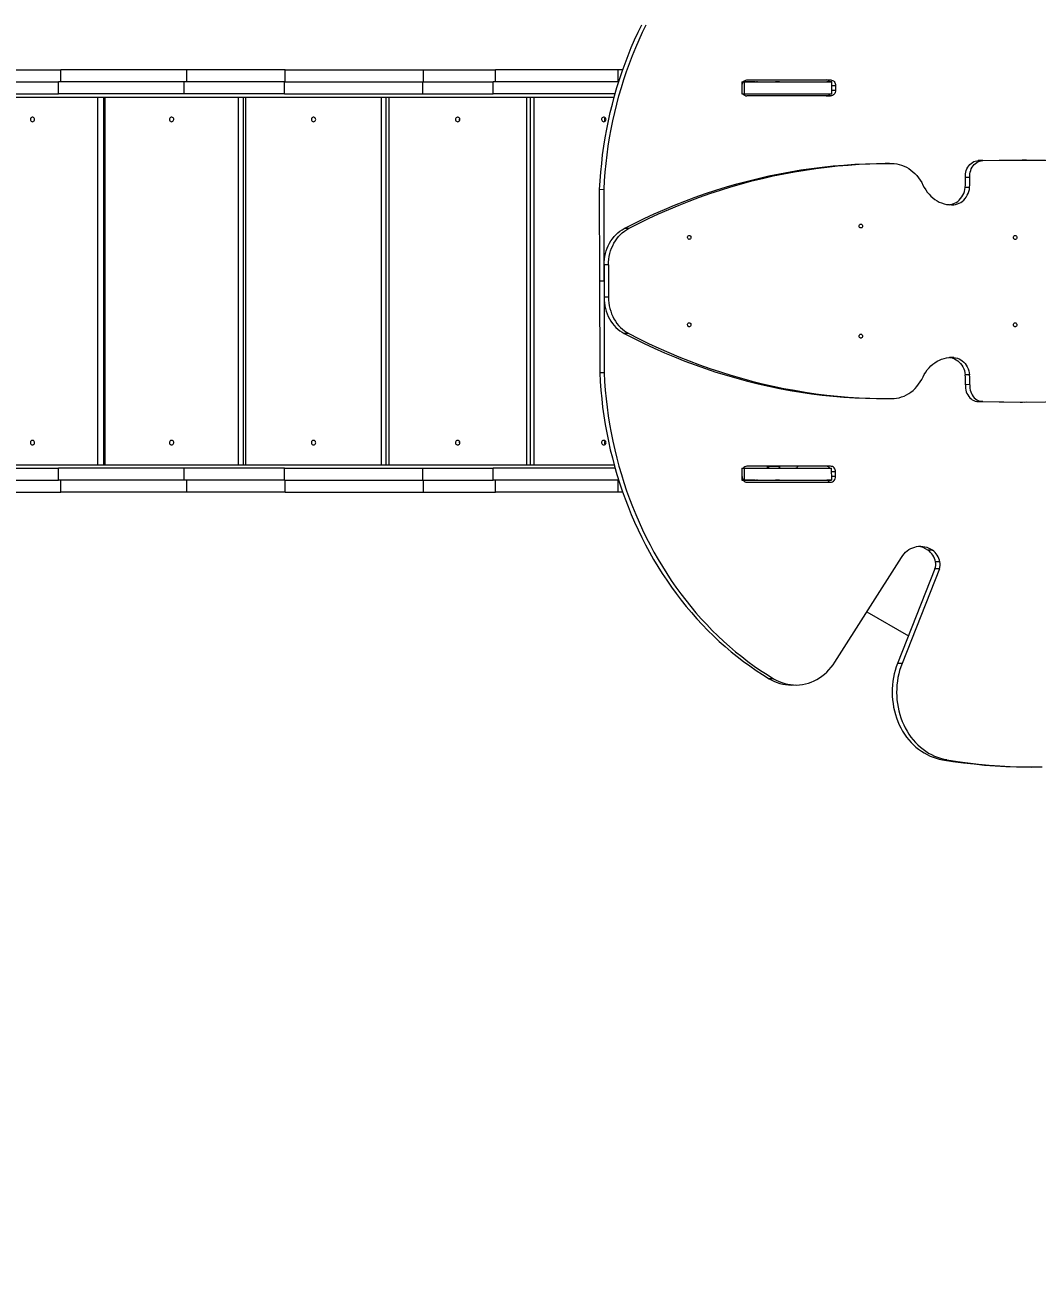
# Model space of a CAD drawing. Header units: millimetres. Extents: x -6879 to 7341, y -8047 to 7187.
# Drawn here: x 663 to 2442, y -2831 to -636 of the extents above; entities that cross this region are included whole.
import ezdxf

# ---------------------------------------------------------------- set-up
doc = ezdxf.new("R2010")
doc.units = ezdxf.units.MM
for name, color, linetype in [('DIKOM_ОБЪЕКТ', 7, 'Continuous'), ('DIKOM_РАЗМЕР_ЗОНА', 7, 'Continuous'), ('DIKOM_РАЗМЕР_ОБЪЕКТА', 7, 'Continuous')]:
    doc.layers.add(name, color=color, linetype=linetype)
doc.styles.add('style1', font='arial.ttf', dxfattribs={"width": 0.8})
doc.dimstyles.new('1-50', dxfattribs={"dimtxt": 300, "dimasz": 200, "dimexe": 100, "dimexo": 0, "dimgap": 100, "dimtad": 0, "dimdec": 0, "dimtxsty": 'style1', "dimcen": 0, "dimclrd": 7, "dimclre": 7, "dimadec": 1, "dimazin": 2, "dimtfac": 1, "dimtdec": 0, "dimtmove": 1, "dimatfit": 3, "dimfxl": 0, "dimlwd": 25, "dimlwe": 18, "dimarcsym": 0})

# ---------------------------------------------------------------- blocks, each defined once
blk = doc.blocks.new('A$C027840CE')
at = {"color": 7, "linetype": 'Continuous', "lineweight": 15}
for p, q in [((-748.4, 907.3), (-755.1, 903.4)), ((-715.7, 913.4), (-709, 917.3)), ((-1050.5, 884.4), (-1043.8, 888.3)), ((-1185.2, 821.5), (-1191.9, 817.6)), ((-794.4, 834.1), (-803.6, 616.5)), ((-897.7, 777.3), (-890.9, 781.2)), ((-871.6, 600.7), (-897.7, 777.3)), ((-864.8, 604.6), (-890.9, 781.2)), ((-798.8, 729.5), (-883.3, 729.5)), ((-502.4, 637.7), (-629.8, 564.2)), ((-513.2, 627.5), (-497.3, 636.6)), ((-485.7, 619), (-496.2, 637.2)), ((-482.5, 620.9), (-493, 639.1)), ((-508.3, 630.3), (-508.3, 630.3)), ((-508.3, 630.3), (-508.3, 630.3)), ((-871.6, 600.7), (-864.8, 604.6)), ((-866, 589.4), (-859.3, 593.2)), ((-615.8, 539.9), (-488.4, 613.5)), ((-609.1, 543.8), (-488.3, 613.5)), ((-536.6, 586.2), (-521.4, 595)), ((-519.2, 596.3), (-520.7, 598.9)), ((-188.8, 596.8), (-182.1, 600.7)), ((-108.3, 457.4), (-188.8, 596.8)), ((-101.6, 461.3), (-182.1, 600.7)), ((-844.3, 578.1), (-837.5, 581.9)), ((-632.2, 551.2), (-628.2, 544.3)), ((-629.6, 560.2), (-619.1, 542.1)), ((-627, 561.8), (-626.6, 562)), ((-626, 562.3), (-623.4, 563.8)), ((-615.8, 539.9), (-609.1, 543.8)), ((-191.8, 515.5), (-185.1, 519.4)), ((-129.1, 477.9), (-122.4, 481.8)), ((-100.7, 428.7), (-129.1, 477.9)), ((-94, 432.6), (-122.4, 481.8)), ((-108.3, 457.4), (-101.6, 461.3)), ((-101.4, 460.9), (-108.1, 457)), ((-108.1, 457), (-27.6, 317.6)), ((-101.4, 460.9), (-20.9, 321.5)), ((-100.7, 428.7), (-94, 432.6)), ((-639.5, 389.1), (-646.2, 385.2)), ((-99.5, 355.7), (-92.8, 359.5)), ((-790.4, 307.8), (-783.7, 311.7)), ((-20.9, 321.5), (-27.6, 317.6)), ((-756, 293.5), (-749.2, 297.3)), ((-851.3, 273.6), (-858, 269.7)), ((-747, 278.5), (-740.3, 282.4)), ((-707.6, 266.1), (-700.9, 269.9)), ((-290.4, -23.7), (-162.9, 49.8)), ((-283.7, -19.9), (-162.9, 49.9)), ((-146.3, 31.1), (-156.8, 49.3)), ((-143, 33), (-153.5, 51.2)), ((-573.5, 33.7), (-566.8, 37.6)), ((-439.4, 27.3), (-432.7, 31.2)), ((-148.9, 25.6), (-276.4, -48)), ((-163.2, 21.4), (-147.4, 30.5)), ((-158.4, 24.2), (-158.4, 24.2)), ((-158.4, 24.2), (-158.4, 24.2)), ((-582.3, -6.7), (-575.6, -2.8)), ((-573.9, -21.9), (-567.2, -18)), ((-283.7, -19.9), (-290.4, -23.7)), ((-288.8, -43.6), (-292.8, -36.7)), ((-290.2, -27.7), (-279.7, -45.8)), ((-276.1, -43.8), (-273.5, -42.3)), ((-578.7, -58.9), (-572, -55)), ((-277, -44.3), (-276.7, -44.1)), ((-645, -98.1), (-638.2, -94.2))]:
    blk.add_line(p, q, dxfattribs=at)
at = {"color": 8, "linetype": 'Continuous', "lineweight": 15}
for p, q in [((-515.4, 626.2), (-515.4, 626.2)), ((-521.4, 595), (-522.9, 597.6)), ((-632.2, 551.2), (-626.3, 554.6)), ((-626.6, 562), (-626.6, 562)), ((-628.2, 544.3), (-622.3, 547.7)), ((-165.5, 20.1), (-165.5, 20.1)), ((-286.9, -33.3), (-292.8, -36.7)), ((-282.9, -40.2), (-288.8, -43.6)), ((-276.7, -44.1), (-276.7, -44.1))]:
    blk.add_line(p, q, dxfattribs=at)
at = {"color": 7, "linetype": 'Continuous', "lineweight": 15, "flags": 128}
for points in [[(-715.7, 913.4), (-721.1, 913.3), (-726.4, 912.8), (-731.7, 912), (-736.9, 910.9), (-741.9, 909.3), (-746.8, 907.5), (-751.6, 905.3), (-756.2, 902.8), (-760.6, 899.9), (-764.7, 896.7), (-768.7, 893.3), (-772.4, 889.5), (-775.9, 885.5), (-779.1, 881.2), (-782, 876.7), (-784.7, 872), (-787, 867), (-789, 861.9), (-790.7, 856.6), (-792.1, 851.1), (-793.2, 845.5), (-794, 839.8), (-794.4, 834.1)], [(-188.8, 596.8), (-197.1, 609.5), (-205.7, 622.1), (-214.6, 634.5), (-223.7, 646.7), (-233, 658.6), (-242.5, 670.4), (-252.3, 682), (-262.3, 693.3), (-272.6, 704.5), (-283, 715.4), (-293.6, 726), (-304.5, 736.4), (-315.5, 746.6), (-326.7, 756.5), (-338.1, 766.2), (-349.7, 775.5), (-361.4, 784.7), (-373.3, 793.5), (-385.3, 802), (-397.5, 810.3), (-409.9, 818.3), (-422.3, 826), (-434.9, 833.3), (-447.7, 840.4), (-460.5, 847.2), (-473.4, 853.7), (-486.5, 859.8), (-499.6, 865.6), (-512.8, 871.1), (-526.1, 876.3), (-539.4, 881.2), (-552.8, 885.7), (-566.3, 889.9), (-579.8, 893.7), (-593.3, 897.2), (-606.9, 900.4), (-620.5, 903.2), (-634.1, 905.7), (-647.7, 907.9), (-661.4, 909.7), (-675, 911.1), (-688.6, 912.2), (-702.1, 913), (-715.7, 913.4)], [(-182.1, 600.7), (-190.4, 613.4), (-199, 626), (-207.9, 638.3), (-216.9, 650.5), (-226.3, 662.5), (-235.8, 674.3), (-245.6, 685.9), (-255.6, 697.2), (-265.8, 708.4), (-276.3, 719.2), (-286.9, 729.9), (-297.7, 740.3), (-308.8, 750.5), (-320, 760.4), (-331.4, 770), (-342.9, 779.4), (-354.7, 788.5), (-366.6, 797.4), (-378.6, 805.9), (-390.8, 814.2), (-403.2, 822.2), (-415.6, 829.9), (-428.2, 837.2), (-440.9, 844.3), (-453.8, 851.1), (-466.7, 857.5), (-479.7, 863.7), (-492.8, 869.5), (-506.1, 875), (-519.3, 880.2), (-532.7, 885), (-546.1, 889.6), (-559.6, 893.7), (-573.1, 897.6), (-586.6, 901.1), (-600.2, 904.3), (-613.8, 907.1), (-627.4, 909.6), (-641, 911.7), (-654.6, 913.5), (-668.2, 915), (-681.8, 916.1), (-695.4, 916.8), (-709, 917.3)], [(-1050.5, 884.4), (-1068, 877.7), (-1085.3, 870.6), (-1102.5, 863.2), (-1119.5, 855.4), (-1136.3, 847.3), (-1153, 838.9), (-1169.5, 830.2), (-1185.8, 821.1), (-1202, 811.7)], [(-1043.8, 888.3), (-1061.3, 881.6), (-1078.6, 874.5), (-1095.7, 867), (-1112.7, 859.3), (-1129.6, 851.2), (-1146.3, 842.8), (-1162.8, 834), (-1179.1, 825), (-1185.2, 821.5)], [(-897.7, 777.3), (-898.8, 783.7), (-900.2, 790), (-901.9, 796.3), (-903.9, 802.5), (-906.3, 808.6), (-908.9, 814.6), (-911.8, 820.5), (-915, 826.2), (-918.4, 831.8), (-922.1, 837.3), (-926.1, 842.5), (-930.2, 847.5), (-934.6, 852.4), (-939.2, 856.9), (-944, 861.3), (-949, 865.3), (-954.2, 869.1), (-959.4, 872.6), (-964.9, 875.9), (-970.4, 878.8), (-976, 881.4), (-981.8, 883.7), (-987.5, 885.6), (-993.4, 887.2), (-999.2, 888.5), (-1005.1, 889.4), (-1011, 890), (-1016.9, 890.3), (-1022.7, 890.2), (-1028.4, 889.7), (-1034.1, 888.9), (-1039.7, 887.7), (-1045.2, 886.3), (-1050.5, 884.4)], [(-890.9, 781.2), (-892, 787.5), (-893.5, 793.9), (-895.2, 800.1), (-897.2, 806.3), (-899.5, 812.5), (-902.2, 818.5), (-905.1, 824.4), (-908.2, 830.1), (-911.7, 835.7), (-915.4, 841.1), (-919.3, 846.4), (-923.5, 851.4), (-927.9, 856.2), (-932.5, 860.8), (-937.3, 865.1), (-942.3, 869.2), (-947.4, 873), (-952.7, 876.5), (-958.1, 879.7), (-963.7, 882.7), (-969.3, 885.3), (-975, 887.5), (-980.8, 889.5), (-986.7, 891.1), (-992.5, 892.4), (-998.4, 893.3), (-1004.3, 893.9), (-1010.1, 894.1), (-1015.9, 894), (-1021.7, 893.6), (-1027.4, 892.8), (-1033, 891.6), (-1038.4, 890.1), (-1043.8, 888.3)], [(-496.2, 637.2), (-500.3, 634.9), (-504.6, 632.4), (-509, 629.8), (-513.6, 627.2), (-518.3, 624.5), (-523.1, 621.7), (-528, 618.9), (-533, 616), (-538, 613.1), (-543.1, 610.2), (-548.2, 607.2), (-553.3, 604.3), (-558.3, 601.4), (-563.4, 598.5), (-568.3, 595.6), (-573.2, 592.8), (-578, 590), (-582.6, 587.4), (-587.2, 584.7), (-591.5, 582.2), (-595.7, 579.8), (-599.8, 577.5), (-603.6, 575.3), (-607.2, 573.2), (-610.5, 571.2), (-613.7, 569.4), (-616.6, 567.8), (-619.2, 566.3), (-621.5, 564.9), (-623.6, 563.7), (-625.3, 562.7), (-626.8, 561.9), (-628, 561.2), (-628.8, 560.7), (-629.4, 560.4), (-629.6, 560.3), (-629.5, 560.3), (-629.1, 560.5), (-628.4, 560.9), (-627.4, 561.5), (-626, 562.3)], [(-495, 638), (-496.1, 637.3), (-505.6, 631.8), (-515.4, 626.2)], [(-508.3, 630.3), (-508.2, 630.4), (-507.7, 630.6), (-507, 631.1), (-505.9, 631.7), (-504.6, 632.5), (-502.9, 633.4), (-501, 634.5), (-498.7, 635.8), (-496.2, 637.3), (-495, 638)], [(-490, 633.4), (-491.1, 635), (-492.4, 636.3), (-494, 637.4), (-495.7, 638.2), (-497.4, 638.7), (-499.1, 638.7), (-500.8, 638.4), (-502.4, 637.7)], [(-497.3, 636.6), (-495.9, 637.4), (-495, 638)], [(-493, 639.1), (-493, 639.1), (-493.4, 638.9), (-494.1, 638.5), (-495, 637.9), (-496.2, 637.2)], [(-803.6, 616.5), (-803.9, 612.5), (-804.5, 608.7), (-805.5, 604.9), (-806.8, 601.4), (-808.3, 598), (-810.2, 594.8), (-812.3, 591.8), (-814.7, 589), (-817.3, 586.6), (-820.2, 584.4), (-823.2, 582.5), (-826.4, 580.9), (-829.8, 579.7), (-833.3, 578.7), (-836.9, 578.2), (-840.6, 577.9), (-844.3, 578.1)], [(-508.3, 630.3), (-506.8, 631.1), (-505.7, 631.8), (-504.8, 632.3), (-504.3, 632.6), (-504, 632.8), (-504.1, 632.7), (-504.5, 632.5), (-505.2, 632.1), (-506.2, 631.5), (-507.5, 630.8), (-509.1, 629.8), (-511, 628.7), (-513.2, 627.5), (-515.7, 626), (-518.6, 624.4), (-521.7, 622.6), (-525.1, 620.6), (-528.9, 618.4), (-532.9, 616.1), (-537.2, 613.6), (-541.8, 610.9), (-546.8, 608.1), (-552, 605.1), (-557.5, 601.9), (-563.3, 598.6), (-569.3, 595), (-575.7, 591.4), (-582.3, 587.5), (-589.2, 583.6), (-596.4, 579.4), (-603.9, 575.1), (-611.6, 570.6), (-619.6, 566), (-627, 561.8)], [(-485.7, 619), (-489.8, 616.7), (-494.1, 614.2), (-498.5, 611.7), (-503.1, 609), (-507.8, 606.3), (-512.6, 603.5), (-517.5, 600.7), (-522.5, 597.8), (-527.5, 594.9), (-532.6, 592), (-537.7, 589), (-542.8, 586.1), (-547.8, 583.2), (-552.9, 580.3), (-557.8, 577.4), (-562.7, 574.6), (-567.5, 571.9), (-572.1, 569.2), (-576.7, 566.6), (-581, 564), (-585.2, 561.6), (-589.3, 559.3), (-593.1, 557.1), (-596.7, 555), (-600, 553), (-603.2, 551.2), (-606.1, 549.6), (-608.7, 548.1), (-611, 546.7), (-613.1, 545.5), (-614.8, 544.5), (-616.3, 543.7), (-617.5, 543), (-618.3, 542.5), (-618.9, 542.2), (-619.1, 542.1), (-619.1, 542.1)], [(-513.2, 627.5), (-514.3, 626.8), (-515.3, 626.2), (-516, 625.8), (-516.5, 625.6), (-516.6, 625.5), (-516.5, 625.5), (-516.1, 625.8), (-515.4, 626.2)], [(-482.5, 620.9), (-482.5, 620.9), (-482.9, 620.7), (-483.6, 620.3), (-484.5, 619.7), (-485.7, 619)], [(-544.2, 609.6), (-544.3, 609.5), (-544.8, 609.2), (-545.5, 608.8), (-546.4, 608.2), (-547.4, 607.7), (-548.4, 607.1), (-549.2, 606.6), (-549.9, 606.3), (-550.2, 606.1), (-550.2, 606.1), (-549.9, 606.3), (-549.2, 606.6), (-548.4, 607.1), (-547.4, 607.7), (-546.4, 608.2), (-545.5, 608.8), (-544.8, 609.2), (-544.3, 609.5), (-544.2, 609.6)], [(-521.4, 595), (-520.4, 595.6), (-519.7, 596), (-519.3, 596.2), (-519.2, 596.3)], [(-565.5, 568.9), (-565.7, 569.8), (-565.8, 570.8), (-565.8, 571.7), (-565.6, 572.4), (-565.3, 573), (-564.8, 573.4)], [(-538.1, 588.8), (-538.6, 588.4), (-538.9, 587.8), (-539.1, 587.1), (-539.2, 586.2), (-539.1, 585.2), (-538.8, 584.3)], [(-629.8, 564.2), (-631.2, 563.2), (-632.3, 561.9), (-633.1, 560.3), (-633.6, 558.6), (-633.7, 556.8), (-633.6, 554.9), (-633.1, 553), (-632.2, 551.2)], [(-626.6, 562), (-625.2, 562.8), (-624.1, 563.4), (-623.2, 564), (-622.6, 564.3), (-622.3, 564.5), (-622.3, 564.4), (-622.7, 564.2), (-623.4, 563.8)], [(-628.2, 544.3), (-627.1, 542.7), (-625.7, 541.3), (-624.2, 540.2), (-622.5, 539.4), (-620.8, 539), (-619, 538.9), (-617.4, 539.2), (-615.8, 539.9)], [(-191.8, 515.5), (-211.4, 514.5), (-230.9, 513.2), (-250.3, 511.4), (-269.6, 509.3), (-288.9, 506.9), (-308.1, 504), (-327.2, 500.9), (-346.2, 497.3), (-365.1, 493.4), (-383.9, 489.2), (-402.6, 484.6), (-421.1, 479.6), (-439.5, 474.3), (-457.8, 468.6), (-476, 462.6), (-494, 456.2), (-511.9, 449.5), (-529.7, 442.4), (-547.2, 435), (-564.7, 427.3), (-581.9, 419.2), (-599, 410.8), (-615.9, 402), (-632.6, 392.9), (-649.2, 383.5)], [(-185.1, 519.4), (-204.6, 518.4), (-224.1, 517), (-243.6, 515.3), (-262.9, 513.2), (-282.2, 510.7), (-301.4, 507.9), (-320.5, 504.7), (-339.5, 501.2), (-358.4, 497.3), (-377.2, 493.1), (-395.8, 488.4), (-414.4, 483.5), (-432.8, 478.2), (-451.1, 472.5), (-469.3, 466.5), (-487.3, 460.1), (-505.2, 453.4), (-522.9, 446.3), (-540.5, 438.9), (-557.9, 431.2), (-575.2, 423.1), (-592.3, 414.7), (-609.2, 405.9), (-625.9, 396.8), (-639.5, 389.1)], [(-129.1, 477.9), (-131.8, 482.2), (-134.7, 486.3), (-137.8, 490.2), (-141.2, 493.9), (-144.8, 497.3), (-148.5, 500.5), (-152.5, 503.4), (-156.5, 506.1), (-160.7, 508.4), (-165, 510.4), (-169.4, 512.1), (-173.9, 513.5), (-178.4, 514.5), (-182.8, 515.2), (-187.3, 515.5), (-191.8, 515.5)], [(-122.4, 481.8), (-125.1, 486.1), (-128, 490.2), (-131.1, 494.1), (-134.5, 497.8), (-138, 501.2), (-141.8, 504.4), (-145.7, 507.3), (-149.8, 510), (-154, 512.3), (-158.3, 514.3), (-162.7, 516), (-167.1, 517.4), (-171.6, 518.4), (-176.1, 519.1), (-180.6, 519.4), (-185.1, 519.4)], [(-274.5, 445.8), (-275.4, 445.5), (-276.4, 445.5), (-277.5, 445.9), (-278.3, 446.6), (-279, 447.6), (-279.3, 448.7), (-279.3, 449.8), (-279, 450.8), (-278.4, 451.6), (-277.5, 452.1), (-276.5, 452.2), (-275.5, 452), (-274.6, 451.4), (-273.8, 450.6), (-273.3, 449.5), (-273.1, 448.4), (-273.3, 447.4), (-273.7, 446.5), (-274.5, 445.8)], [(-100.7, 428.7), (-98.4, 424.3), (-96.3, 419.7), (-94.5, 415.1), (-92.9, 410.3), (-91.7, 405.5), (-90.9, 400.6), (-90.3, 395.8), (-90, 390.9), (-90.1, 386.1), (-90.5, 381.4), (-91.2, 376.7), (-92.3, 372.2), (-93.6, 367.8), (-95.3, 363.6), (-97.2, 359.5), (-99.5, 355.7)], [(-94, 432.6), (-91.6, 428.2), (-89.5, 423.6), (-87.7, 418.9), (-86.2, 414.2), (-85, 409.4), (-84.1, 404.5), (-83.6, 399.7), (-83.3, 394.8), (-83.4, 390), (-83.8, 385.3), (-84.5, 380.6), (-85.6, 376.1), (-86.9, 371.7), (-88.6, 367.4), (-90.5, 363.4), (-92.8, 359.5)], [(-649.2, 383.5), (-653, 381.1), (-656.5, 378.4), (-659.9, 375.4), (-663, 372.1), (-665.9, 368.5), (-668.4, 364.7), (-670.7, 360.7), (-672.8, 356.4), (-674.5, 352), (-675.9, 347.4), (-676.9, 342.7), (-677.7, 337.9), (-678.1, 332.9), (-678.2, 327.9), (-678, 322.9)], [(-99.5, 355.7), (-110.1, 339.2), (-121.1, 323), (-132.3, 307.1), (-143.8, 291.3), (-155.6, 275.9), (-167.6, 260.7), (-179.9, 245.7), (-192.5, 231.1), (-205.3, 216.6), (-218.4, 202.5), (-231.7, 188.6), (-245.3, 175), (-259.1, 161.7), (-273.2, 148.7), (-287.5, 136), (-302, 123.6), (-316.8, 111.4), (-331.7, 99.6), (-346.9, 88.1), (-362.4, 76.9), (-378, 66), (-393.8, 55.4), (-409.9, 45.1), (-426.1, 35.2), (-442.5, 25.6)], [(-92.8, 359.5), (-103.4, 343.1), (-114.4, 326.9), (-125.6, 310.9), (-137.1, 295.2), (-148.8, 279.8), (-160.9, 264.6), (-173.2, 249.6), (-185.7, 234.9), (-198.6, 220.5), (-211.6, 206.4), (-225, 192.5), (-238.6, 178.9), (-252.4, 165.6), (-266.4, 152.6), (-280.7, 139.9), (-295.3, 127.5), (-310, 115.3), (-325, 103.5), (-340.2, 92), (-355.6, 80.8), (-371.3, 69.9), (-387.1, 59.3), (-403.1, 49), (-419.4, 39.1), (-432.7, 31.2)], [(-790.4, 307.8), (-822.6, 289.9), (-854.6, 271.7), (-886.4, 253.2), (-918, 234.3), (-949.5, 215.1), (-980.7, 195.6), (-1011.7, 175.8), (-1042.6, 155.6), (-1073.2, 135.2), (-1103.7, 114.4)], [(-783.7, 311.7), (-815.9, 293.8), (-847.9, 275.6), (-851.3, 273.6)], [(-756, 293.5), (-757.5, 296.3), (-759.2, 298.9), (-761.3, 301.3), (-763.5, 303.5), (-766, 305.5), (-768.6, 307.1), (-771.3, 308.4), (-774.1, 309.4), (-776.9, 310), (-779.8, 310.3), (-782.6, 310.2), (-785.3, 309.8), (-787.9, 309), (-790.4, 307.8)], [(-749.2, 297.3), (-750.7, 300.1), (-752.5, 302.8), (-754.5, 305.2), (-756.8, 307.4), (-759.2, 309.3), (-761.8, 311), (-764.6, 312.3), (-767.4, 313.3), (-770.2, 313.9), (-773, 314.2), (-775.9, 314.1), (-778.6, 313.6), (-781.2, 312.8), (-783.7, 311.7)], [(-678, 322.9), (-677.7, 318), (-677.9, 313.2), (-678.3, 308.4), (-679.1, 303.8), (-680.2, 299.3), (-681.7, 294.9), (-683.5, 290.7), (-685.6, 286.7), (-688, 282.9), (-690.6, 279.4), (-693.6, 276.1), (-696.8, 273.1), (-700.2, 270.5), (-703.8, 268.1), (-707.6, 266.1)], [(-545.7, 312.3), (-546.7, 312), (-547.7, 312), (-548.7, 312.4), (-549.5, 313.1), (-550.2, 314.1), (-550.5, 315.2), (-550.6, 316.3), (-550.2, 317.3), (-549.6, 318.1), (-548.8, 318.6), (-547.8, 318.7), (-546.7, 318.5), (-545.8, 317.9), (-545, 317.1), (-544.5, 316), (-544.3, 314.9), (-544.5, 313.9), (-545, 313), (-545.7, 312.3)], [(-197.7, 312.8), (-198.7, 312.5), (-199.7, 312.6), (-200.7, 313), (-201.6, 313.7), (-202.2, 314.6), (-202.6, 315.7), (-202.6, 316.8), (-202.2, 317.8), (-201.6, 318.6), (-200.8, 319.1), (-199.8, 319.3), (-198.8, 319), (-197.8, 318.5), (-197, 317.6), (-196.5, 316.6), (-196.3, 315.5), (-196.5, 314.4), (-197, 313.5), (-197.7, 312.8)], [(-27.6, 317.6), (-20.8, 304), (-14.2, 290.3), (-7.9, 276.5), (-1.9, 262.5), (3.8, 248.4), (9.3, 234.3), (14.4, 220), (19.2, 205.7), (23.8, 191.2), (28, 176.8), (31.9, 162.2), (35.5, 147.6), (38.8, 133), (41.8, 118.3), (44.4, 103.6), (46.8, 88.9), (48.8, 74.2), (50.5, 59.5), (51.9, 44.8), (52.9, 30.1)], [(-20.9, 321.5), (-14, 307.9), (-7.5, 294.2), (-1.2, 280.3), (4.9, 266.4), (10.6, 252.3), (16, 238.1), (21.1, 223.9), (26, 209.5), (30.5, 195.1), (34.7, 180.6), (38.6, 166.1), (42.2, 151.5), (45.5, 136.9), (48.5, 122.2), (51.1, 107.5), (53.5, 92.8), (55.5, 78.1), (57.2, 63.4), (58.6, 48.7), (59.6, 34)], [(-707.6, 266.1), (-710.6, 264.9), (-713.7, 264), (-716.9, 263.6), (-720.2, 263.5), (-723.5, 263.8), (-726.8, 264.5), (-730.1, 265.5), (-733.3, 266.9), (-736.4, 268.6), (-739.3, 270.7), (-742.1, 273.1), (-744.7, 275.7), (-747, 278.5)], [(-700.9, 269.9), (-703.9, 268.7), (-707, 267.9), (-710.2, 267.5), (-713.5, 267.4), (-716.8, 267.7), (-720.1, 268.4), (-723.4, 269.4), (-726.6, 270.8), (-729.7, 272.5), (-732.6, 274.6), (-735.4, 276.9), (-738, 279.6), (-740.3, 282.4)], [(-770.6, 159.4), (-771.6, 159.1), (-772.6, 159.1), (-773.6, 159.5), (-774.5, 160.2), (-775.1, 161.2), (-775.4, 162.3), (-775.5, 163.4), (-775.1, 164.4), (-774.5, 165.2), (-773.7, 165.6), (-772.7, 165.8), (-771.6, 165.6), (-770.7, 165), (-769.9, 164.2), (-769.4, 163.1), (-769.2, 162), (-769.4, 160.9), (-769.9, 160), (-770.6, 159.4)], [(-449, 144.7), (-449.9, 144.4), (-450.9, 144.4), (-451.9, 144.8), (-452.8, 145.5), (-453.4, 146.5), (-453.8, 147.6), (-453.8, 148.7), (-453.5, 149.7), (-452.9, 150.5), (-452, 151), (-451, 151.1), (-450, 150.9), (-449, 150.3), (-448.3, 149.5), (-447.8, 148.5), (-447.6, 147.3), (-447.7, 146.3), (-448.2, 145.4), (-449, 144.7)], [(-156.8, 49.3), (-160.9, 47), (-165.2, 44.5), (-169.6, 42), (-174.2, 39.3), (-178.9, 36.6), (-183.7, 33.8), (-188.6, 31), (-193.6, 28.1), (-198.6, 25.2), (-203.7, 22.3), (-208.8, 19.3), (-213.9, 16.4), (-218.9, 13.5), (-223.9, 10.6), (-228.9, 7.7), (-233.8, 4.9), (-238.6, 2.1), (-243.2, -0.5), (-247.7, -3.2), (-252.1, -5.7), (-256.3, -8.1), (-260.3, -10.4), (-264.1, -12.6), (-267.8, -14.7), (-271.1, -16.7), (-274.3, -18.5), (-277.1, -20.1), (-279.8, -21.6), (-282.1, -23), (-284.1, -24.2), (-285.9, -25.2), (-287.4, -26), (-288.5, -26.7), (-289.4, -27.2), (-289.9, -27.5), (-290.2, -27.7), (-290.2, -27.7)], [(-153.5, 51.2), (-153.6, 51.2), (-154, 51), (-154.6, 50.6), (-155.6, 50), (-156.8, 49.3)], [(-693.9, 26.4), (-694.8, 26.1), (-695.8, 26.1), (-696.8, 26.5), (-697.7, 27.3), (-698.3, 28.2), (-698.7, 29.3), (-698.7, 30.4), (-698.4, 31.4), (-697.8, 32.2), (-696.9, 32.7), (-695.9, 32.8), (-694.9, 32.6), (-693.9, 32), (-693.2, 31.2), (-692.7, 30.2), (-692.5, 29), (-692.6, 28), (-693.1, 27.1), (-693.9, 26.4)], [(-573.5, 33.7), (-576, 31.7), (-578.3, 29.4), (-580.2, 26.9), (-582, 24.1), (-583.4, 21.1), (-584.4, 17.9), (-585.2, 14.5), (-585.6, 11), (-585.6, 7.5), (-585.3, 3.9), (-584.7, 0.3), (-583.7, -3.2), (-582.3, -6.7)], [(-566.8, 37.6), (-569.3, 35.6), (-571.5, 33.3), (-573.5, 30.8), (-575.2, 28), (-576.6, 25), (-577.7, 21.7), (-578.4, 18.4), (-578.8, 14.9), (-578.9, 11.4), (-578.6, 7.8), (-577.9, 4.2), (-576.9, 0.7), (-575.6, -2.8)], [(-509.4, 31), (-513.5, 33.6), (-517.8, 35.9), (-522.1, 37.9), (-526.5, 39.5), (-531, 40.8), (-535.5, 41.7), (-540.1, 42.3), (-544.6, 42.5), (-549, 42.3), (-553.4, 41.7), (-557.7, 40.8), (-561.9, 39.6), (-565.9, 37.9), (-569.8, 36), (-573.5, 33.7)], [(-442.5, 25.6), (-446.5, 23.5), (-450.7, 21.8), (-454.9, 20.4), (-459.3, 19.3), (-463.9, 18.6), (-468.4, 18.3), (-473.1, 18.3), (-477.8, 18.7), (-482.4, 19.4), (-487.1, 20.5), (-491.7, 21.9), (-496.3, 23.7), (-500.8, 25.8), (-505.2, 28.2), (-509.4, 31)], [(-146.3, 31.1), (-150.4, 28.8), (-154.7, 26.3), (-159.1, 23.8), (-163.7, 21.1), (-168.4, 18.4), (-173.2, 15.6), (-178.1, 12.8), (-183.1, 9.9), (-188.1, 7), (-193.2, 4.1), (-198.3, 1.2), (-203.4, -1.8), (-208.4, -4.7), (-213.4, -7.6), (-218.4, -10.5), (-223.3, -13.3), (-228, -16), (-232.7, -18.7), (-237.2, -21.3), (-241.6, -23.9), (-245.8, -26.3), (-249.8, -28.6), (-253.6, -30.8), (-257.3, -32.9), (-260.6, -34.8), (-263.8, -36.7), (-266.6, -38.3), (-269.3, -39.8), (-271.6, -41.2), (-273.6, -42.4), (-275.4, -43.4), (-276.9, -44.2), (-278, -44.9), (-278.9, -45.4), (-279.4, -45.7), (-279.7, -45.8), (-279.6, -45.8), (-279.2, -45.6), (-278.4, -45.1), (-277.4, -44.6), (-276.1, -43.8)], [(-158.4, 24.2), (-156.9, 25), (-155.7, 25.7), (-154.9, 26.2), (-154.3, 26.5), (-154.1, 26.6), (-154.2, 26.6), (-154.5, 26.4), (-155.2, 26), (-156.2, 25.4), (-157.5, 24.6), (-159.1, 23.7), (-161.1, 22.6), (-163.3, 21.3), (-165.8, 19.9), (-168.6, 18.2), (-171.8, 16.4), (-175.2, 14.5), (-178.9, 12.3), (-183, 10), (-187.3, 7.5), (-191.9, 4.8), (-196.8, 2), (-202, -1), (-207.5, -4.2), (-213.3, -7.5), (-219.4, -11.1), (-225.7, -14.7), (-232.4, -18.6), (-239.3, -22.5), (-246.5, -26.7), (-254, -31), (-261.7, -35.5), (-269.7, -40.1), (-277, -44.3)], [(-145.1, 31.9), (-146.2, 31.2), (-155.7, 25.7), (-165.5, 20.1)], [(-158.4, 24.2), (-158.2, 24.2), (-157.8, 24.5), (-157, 24.9), (-156, 25.5), (-154.6, 26.3), (-153, 27.3), (-151, 28.4), (-148.8, 29.7), (-146.3, 31.1), (-145.1, 31.8)], [(-146.5, 38.5), (-145.7, 36.8), (-145.2, 34.9), (-145, 33), (-145.2, 31.2), (-145.7, 29.4), (-146.5, 27.9), (-147.6, 26.6), (-148.9, 25.6)], [(-147.4, 30.5), (-146, 31.3), (-145.1, 31.9)], [(-143, 33), (-143.1, 33), (-143.5, 32.8), (-144.1, 32.4), (-145.1, 31.8), (-146.3, 31.1)], [(-194.2, 3.5), (-194.4, 3.4), (-194.9, 3.1), (-195.6, 2.7), (-196.5, 2.2), (-197.5, 1.6), (-198.5, 1), (-199.3, 0.5), (-199.9, 0.2), (-200.3, 0), (-200.3, 0), (-199.9, 0.2), (-199.3, 0.5), (-198.5, 1), (-197.5, 1.6), (-196.5, 2.2), (-195.6, 2.7), (-194.9, 3.1), (-194.4, 3.4), (-194.2, 3.5)], [(-163.2, 21.4), (-164.4, 20.7), (-165.4, 20.2), (-166.1, 19.7), (-166.5, 19.5), (-166.7, 19.4), (-166.6, 19.5), (-166.2, 19.7), (-165.5, 20.1)], [(-573.9, -21.9), (-572.2, -24.6), (-570.8, -27.4), (-569.7, -30.4), (-569, -33.5), (-568.5, -36.5), (-568.4, -39.6), (-568.6, -42.6), (-569.2, -45.5), (-570, -48.3), (-571.2, -50.9), (-572.7, -53.3), (-574.5, -55.4), (-576.5, -57.3), (-578.7, -58.9)], [(-567.2, -18), (-565.5, -20.7), (-564.1, -23.5), (-563, -26.5), (-562.2, -29.6), (-561.8, -32.7), (-561.7, -35.7), (-561.9, -38.7), (-562.4, -41.6), (-563.3, -44.4), (-564.5, -47), (-566, -49.4), (-567.7, -51.6), (-569.8, -53.4), (-572, -55)], [(-292.8, -36.7), (-293.6, -34.9), (-294.1, -33), (-294.3, -31.1), (-294.2, -29.3), (-293.7, -27.6), (-292.8, -26), (-291.7, -24.7), (-290.4, -23.7)], [(-276.4, -48), (-277.9, -48.7), (-279.6, -49), (-281.3, -48.9), (-283.1, -48.5), (-284.8, -47.7), (-286.3, -46.6), (-287.7, -45.2), (-288.8, -43.6)], [(-276.7, -44.1), (-275.3, -43.3), (-274.1, -42.7), (-273.2, -42.1), (-272.6, -41.8), (-272.4, -41.6), (-272.4, -41.7), (-272.8, -41.9), (-273.5, -42.3)], [(-578.7, -58.9), (-610.3, -77.8), (-642.1, -96.4), (-674, -114.7), (-706.2, -132.6), (-738.5, -150.3), (-771, -167.6), (-803.7, -184.5), (-836.6, -201.2), (-869.6, -217.5), (-902.8, -233.4)], [(-572, -55), (-603.6, -73.9), (-635.3, -92.5), (-638.2, -94.2)]]:
    blk.add_lwpolyline(points, dxfattribs=at)
at = {"color": 7, "linetype": 'Continuous', "lineweight": 15}
for centre, radius, start, end in [((-710.7, 841.5), 75.8, 88.6606, 119.7705), ((-492.7, 620.5), 8.22, 301.5927, 355.0114), ((-848.9, 604.8), 23, 190.0338, 221.9475), ((-842.1, 608.6), 23, 190.0338, 221.9475), ((-834.2, 615), 33.2, 220.8682, 264.1719), ((-840.9, 611.1), 33.2, 220.8682, 264.1719), ((-834.3, 619.3), 37.4, 265.0817, 293.5071), ((-536, 585.3), 1.13, 124.0313, 176.427), ((-618.8, 561), 8.22, 121.5913, 174.9746), ((-613, 550.9), 8.15, 244.778, 298.6324), ((-675.1, 331.8), 89.5, 205.3768, 216.5203), ((-668.4, 335.7), 89.5, 205.3768, 216.5203), ((-159, 42.6), 8.22, 64.9886, 118.4073), ((-500.2, 29), 89.5, 203.4796, 214.6232), ((-493.5, 32.9), 89.5, 203.4796, 214.6232), ((-279.4, -26.8), 8.15, 121.3669, 175.2019), ((-273.6, -36.9), 8.22, 245.0254, 298.4087)]:
    blk.add_arc(centre, radius, start, end, dxfattribs=at)
blk = doc.blocks.new('*D19')
at = {"layer": 'Defpoints', "color": 0, "transparency": 16777216}
for p in [(5624, 6094.3), (-4435.4, 2864.3), (5624, -2640.1)]:
    blk.add_point(p, dxfattribs=at)
at = {"layer": 'DIKOM_РАЗМЕР_ОБЪЕКТА', "color": 7, "lineweight": 18, "transparency": 16777216}
for p, q in [((-4435.4, 2864.3), (-4435.4, 6194.3)), ((5624, -2640.1), (5624, 6194.3))]:
    blk.add_line(p, q, dxfattribs=at)
at = {"layer": 'DIKOM_РАЗМЕР_ОБЪЕКТА', "color": 7, "lineweight": 25, "transparency": 16777216}
for p, q in [((-4235.4, 6094.3), (2113.7, 6094.3)), ((5424, 6094.3), (3193.5, 6094.3))]:
    blk.add_line(p, q, dxfattribs=at)
at = {"layer": 'DIKOM_РАЗМЕР_ОБЪЕКТА', "color": 7, "transparency": 16777216}
for points in [[(-4235.4, 6127.6), (-4235.4, 6060.9), (-4435.4, 6094.3)], [(5424, 6127.6), (5424, 6060.9), (5624, 6094.3)]]:
    blk.add_solid(points, dxfattribs=at)
at = {"layer": 'DIKOM_РАЗМЕР_ОБЪЕКТА', "color": 0, "transparency": 16777216, "insert": (2653.6, 6094.3), "char_height": 300, "attachment_point": 5, "style": 'style1'}
blk.add_mtext('10100', dxfattribs=at)
blk = doc.blocks.new('*D17')
at = {"layer": 'Defpoints', "color": 0, "transparency": 16777216}
for p in [(-5935.4, 6990.3), (-5935.4, 998.3), (7340.8, -2830.9)]:
    blk.add_point(p, dxfattribs=at)
at = {"layer": 'DIKOM_РАЗМЕР_ЗОНА', "color": 7, "lineweight": 18, "transparency": 16777216}
for p, q in [((-5935.4, 998.3), (-5935.4, 7090.3)), ((7340.8, -2830.9), (7340.8, 7090.3))]:
    blk.add_line(p, q, dxfattribs=at)
at = {"layer": 'DIKOM_РАЗМЕР_ЗОНА', "color": 7, "lineweight": 25, "transparency": 16777216}
for p, q in [((-5735.4, 6990.3), (2016.7, 6990.3)), ((7140.8, 6990.3), (3096.5, 6990.3))]:
    blk.add_line(p, q, dxfattribs=at)
at = {"layer": 'DIKOM_РАЗМЕР_ЗОНА', "color": 7, "transparency": 16777216}
for points in [[(-5735.4, 7023.6), (-5735.4, 6956.9), (-5935.4, 6990.3)], [(7140.8, 7023.6), (7140.8, 6956.9), (7340.8, 6990.3)]]:
    blk.add_solid(points, dxfattribs=at)
at = {"layer": 'DIKOM_РАЗМЕР_ЗОНА', "color": 0, "transparency": 16777216, "insert": (2556.6, 6990.3), "char_height": 300, "attachment_point": 5, "style": 'style1'}
blk.add_mtext('13300', dxfattribs=at)

msp = doc.modelspace()

# ---------------------------------------------------------------- linework, layer by layer
at = {"layer": 'DIKOM_ОБЪЕКТ', "color": 7, "linetype": 'Continuous', "lineweight": 15}
for p, q in [((600.8, -714.8), (725.7, -714.8)), ((725.7, -735.8), (725.7, -714.8)), ((947, -714.8), (725.7, -714.8)), ((947, -735.8), (947, -714.8)), ((1119.9, -714.8), (947, -714.8)), ((1119.9, -735.8), (1119.9, -714.8)), ((1119.9, -714.8), (1363.1, -714.8)), ((1363.1, -735.8), (1363.1, -714.8)), ((1363.1, -714.8), (1489.5, -714.8)), ((1489.5, -735.8), (1489.5, -714.8)), ((1705.1, -714.8), (1489.5, -714.8)), ((1705.1, -735.8), (1705.1, -714.8)), ((1713.3, -714.8), (1705.1, -714.8)), ((599.3, -735.8), (721.4, -735.8)), ((721.4, -756.8), (721.4, -735.8)), ((942.7, -735.8), (721.4, -735.8)), ((942.7, -756.8), (942.7, -735.8)), ((1118.8, -735.8), (942.7, -735.8)), ((1118.8, -756.8), (1118.8, -735.8)), ((1118.8, -735.8), (1362, -735.8)), ((1362, -756.8), (1362, -735.8)), ((1362, -735.8), (1485.7, -735.8)), ((1485.7, -756.8), (1485.7, -735.8)), ((1706.3, -735.8), (1485.7, -735.8)), ((326.4, -762.8), (1698.3, -762.8)), ((599.3, -756.8), (721.4, -756.8)), ((942.7, -756.8), (721.4, -756.8)), ((790.9, -1408.8), (790.9, -762.8)), ((801.5, -1408.8), (801.5, -762.8)), ((803, -762.8), (803, -1408.8)), ((1118.8, -756.8), (942.7, -756.8)), ((1037.9, -1408.8), (1037.9, -762.8)), ((1047.1, -1408.8), (1047.1, -762.8)), ((1050.4, -762.8), (1050.4, -1408.8)), ((1118.8, -756.8), (1362, -756.8)), ((1289.4, -1408.8), (1289.4, -762.8)), ((1297.3, -1408.8), (1297.3, -762.8)), ((1302.1, -762.8), (1302.1, -1408.8)), ((1362, -756.8), (1485.7, -756.8)), ((1700, -756.8), (1485.7, -756.8)), ((1544.6, -1408.8), (1544.6, -762.8)), ((1551.1, -1408.8), (1551.1, -762.8)), ((1557.3, -762.8), (1557.3, -1408.8)), ((326.4, -1408.8), (1698.3, -1408.8)), ((599.3, -1414.8), (721.4, -1414.8)), ((721.4, -1435.8), (721.4, -1414.8)), ((942.7, -1414.8), (721.4, -1414.8)), ((942.7, -1435.8), (942.7, -1414.8)), ((1118.8, -1414.8), (942.7, -1414.8)), ((1118.8, -1435.8), (1118.8, -1414.8)), ((1118.8, -1414.8), (1362, -1414.8)), ((1362, -1435.8), (1362, -1414.8)), ((1362, -1414.8), (1485.7, -1414.8)), ((1485.7, -1435.8), (1485.7, -1414.8)), ((1700, -1414.8), (1485.7, -1414.8)), ((599.3, -1435.8), (721.4, -1435.8)), ((942.7, -1435.8), (721.4, -1435.8)), ((725.7, -1456.8), (725.7, -1435.8)), ((1118.8, -1435.8), (942.7, -1435.8)), ((947, -1456.8), (947, -1435.8)), ((1118.8, -1435.8), (1362, -1435.8)), ((1119.9, -1456.8), (1119.9, -1435.8)), ((1362, -1435.8), (1485.7, -1435.8)), ((1363.1, -1456.8), (1363.1, -1435.8)), ((1706.3, -1435.8), (1485.7, -1435.8)), ((1489.5, -1456.8), (1489.5, -1435.8)), ((1705.1, -1456.8), (1705.1, -1435.8)), ((600.8, -1456.8), (725.7, -1456.8)), ((947, -1456.8), (725.7, -1456.8)), ((1119.9, -1456.8), (947, -1456.8)), ((1119.9, -1456.8), (1363.1, -1456.8)), ((1363.1, -1456.8), (1489.5, -1456.8)), ((1705.1, -1456.8), (1489.5, -1456.8)), ((1713.3, -1456.8), (1705.1, -1456.8))]:
    msp.add_line(p, q, dxfattribs=at)
at = {"layer": 'DIKOM_ОБЪЕКТ', "color": 7, "linetype": 'Continuous', "lineweight": 15, "flags": 128}
for points in [[(675.9, -805.8), (677, -805.6), (678, -805.1), (678.8, -804.3), (679.3, -803.3), (679.6, -802.1), (679.5, -800.9), (679.1, -799.8), (678.4, -798.9), (677.5, -798.2), (676.4, -797.9), (675.4, -797.9), (674.3, -798.2), (673.4, -798.9), (672.7, -799.8), (672.3, -800.9), (672.2, -802.1), (672.5, -803.3), (673, -804.3), (673.8, -805.1), (674.8, -805.6), (675.9, -805.8)], [(920.4, -805.8), (921.6, -805.6), (922.6, -805.1), (923.4, -804.3), (923.9, -803.3), (924.2, -802.1), (924.1, -800.9), (923.7, -799.8), (923, -798.9), (922.1, -798.2), (921, -797.9), (919.9, -797.9), (918.8, -798.2), (917.9, -798.9), (917.2, -799.8), (916.8, -800.9), (916.7, -802.1), (916.9, -803.3), (917.5, -804.3), (918.3, -805.1), (919.3, -805.6), (920.4, -805.8)], [(1169.9, -805.8), (1171, -805.6), (1172, -805.1), (1172.9, -804.3), (1173.4, -803.3), (1173.7, -802.1), (1173.6, -800.9), (1173.2, -799.8), (1172.5, -798.9), (1171.5, -798.2), (1170.4, -797.9), (1169.3, -797.9), (1168.2, -798.2), (1167.3, -798.9), (1166.6, -799.8), (1166.1, -800.9), (1166.1, -802.1), (1166.3, -803.3), (1166.9, -804.3), (1167.7, -805.1), (1168.7, -805.6), (1169.9, -805.8)], [(1423.3, -805.8), (1424.5, -805.6), (1425.5, -805.1), (1426.4, -804.3), (1426.9, -803.3), (1427.2, -802.1), (1427.1, -800.9), (1426.7, -799.8), (1426, -798.9), (1425, -798.2), (1423.9, -797.9), (1422.7, -797.9), (1421.6, -798.2), (1420.7, -798.9), (1420, -799.8), (1419.5, -800.9), (1419.5, -802.1), (1419.7, -803.3), (1420.3, -804.3), (1421.1, -805.1), (1422.2, -805.6), (1423.3, -805.8)], [(1680.1, -805.8), (1681.2, -805.6), (1682.3, -805.1), (1683.1, -804.3), (1683.7, -803.3), (1684, -802.1), (1683.9, -800.9), (1683.5, -799.8), (1682.7, -798.9), (1681.8, -798.2), (1680.6, -797.9), (1679.5, -797.9), (1678.4, -798.2), (1677.4, -798.9), (1676.7, -799.8), (1676.2, -800.9), (1676.1, -802.1), (1676.4, -803.3), (1677, -804.3), (1677.9, -805.1), (1678.9, -805.6), (1680.1, -805.8)], [(675.9, -1373.8), (677, -1373.6), (678, -1373.1), (678.8, -1372.3), (679.3, -1371.3), (679.6, -1370.1), (679.5, -1368.9), (679.1, -1367.8), (678.4, -1366.9), (677.5, -1366.2), (676.4, -1365.9), (675.4, -1365.9), (674.3, -1366.2), (673.4, -1366.9), (672.7, -1367.8), (672.3, -1368.9), (672.2, -1370.1), (672.5, -1371.3), (673, -1372.3), (673.8, -1373.1), (674.8, -1373.6), (675.9, -1373.8)], [(920.4, -1373.8), (921.6, -1373.6), (922.6, -1373.1), (923.4, -1372.3), (923.9, -1371.3), (924.2, -1370.1), (924.1, -1368.9), (923.7, -1367.8), (923, -1366.9), (922.1, -1366.2), (921, -1365.9), (919.9, -1365.9), (918.8, -1366.2), (917.9, -1366.9), (917.2, -1367.8), (916.8, -1368.9), (916.7, -1370.1), (916.9, -1371.3), (917.5, -1372.3), (918.3, -1373.1), (919.3, -1373.6), (920.4, -1373.8)], [(1169.9, -1373.8), (1171, -1373.6), (1172, -1373.1), (1172.9, -1372.3), (1173.4, -1371.3), (1173.7, -1370.1), (1173.6, -1368.9), (1173.2, -1367.8), (1172.5, -1366.9), (1171.5, -1366.2), (1170.4, -1365.9), (1169.3, -1365.9), (1168.2, -1366.2), (1167.3, -1366.9), (1166.6, -1367.8), (1166.1, -1368.9), (1166.1, -1370.1), (1166.3, -1371.3), (1166.9, -1372.3), (1167.7, -1373.1), (1168.7, -1373.6), (1169.9, -1373.8)], [(1423.3, -1373.8), (1424.5, -1373.6), (1425.5, -1373.1), (1426.4, -1372.3), (1426.9, -1371.3), (1427.2, -1370.1), (1427.1, -1368.9), (1426.7, -1367.8), (1426, -1366.9), (1425, -1366.2), (1423.9, -1365.9), (1422.7, -1365.9), (1421.6, -1366.2), (1420.7, -1366.9), (1420, -1367.8), (1419.5, -1368.9), (1419.5, -1370.1), (1419.7, -1371.3), (1420.3, -1372.3), (1421.1, -1373.1), (1422.2, -1373.6), (1423.3, -1373.8)], [(1680.1, -1373.8), (1681.2, -1373.6), (1682.3, -1373.1), (1683.1, -1372.3), (1683.7, -1371.3), (1684, -1370.1), (1683.9, -1368.9), (1683.5, -1367.8), (1682.7, -1366.9), (1681.8, -1366.2), (1680.6, -1365.9), (1679.5, -1365.9), (1678.4, -1366.2), (1677.4, -1366.9), (1676.7, -1367.8), (1676.2, -1368.9), (1676.1, -1370.1), (1676.4, -1371.3), (1677, -1372.3), (1677.9, -1373.1), (1678.9, -1373.6), (1680.1, -1373.8)]]:
    msp.add_lwpolyline(points, dxfattribs=at)
at = {"layer": 'DIKOM_ОБЪЕКТ', "color": 7, "linetype": 'Continuous', "lineweight": 15}
for centre, radius, start, end in [((1430.1, -801.8), 4.1, 148.3234, 211.6766), ((1430.8, -801.8), 4.62, 154.3075, 205.6925), ((1685.3, -801.8), 4.04, 131.3435, 228.6565), ((1685.9, -801.8), 4.57, 151.9975, 208.0025), ((1430.1, -1369.8), 4.1, 148.3303, 211.6697), ((1430.9, -1369.8), 4.62, 154.3451, 205.6549), ((1685.3, -1369.8), 4.04, 131.3411, 228.6589), ((1685.9, -1369.8), 4.57, 151.925, 208.075)]:
    msp.add_arc(centre, radius, start, end, dxfattribs=at)

# ---------------------------------------------------------------- block references
at = {"layer": 'DIKOM_ОБЪЕКТ', "color": 7, "linetype": 'Continuous', "lineweight": 15, "rotation": 149.9999999999997}
msp.add_blockref('A$C027840CE', (1815.5, -635.8), dxfattribs=at)

# ---------------------------------------------------------------- dimensions: what is measured, and where the dimension line sits
at = {"layer": 'DIKOM_РАЗМЕР_ЗОНА'}
dim = msp.add_linear_dim(base=(-5935.4, 6990.3), p1=(7340.8, -2830.9), p2=(-5935.4, 998.3), text='13300', dimstyle='1-50', override={"dimscale": 1, "dimtix": 0, "dimtofl": 1, "dimtmove": 1, "dimatfit": 3}, dxfattribs=at)
dim.commit()
dim.dimension.update_dxf_attribs({"geometry": '*D17', "text_midpoint": (2556.6, 6990.3), "dimtype": 160})
at = {"layer": 'DIKOM_РАЗМЕР_ОБЪЕКТА'}
dim = msp.add_linear_dim(base=(5624, 6094.3), p1=(-4435.4, 2864.3), p2=(5624, -2640.1), text='10100', dimstyle='1-50', override={"dimscale": 1, "dimtix": 0, "dimtofl": 1, "dimtmove": 1, "dimatfit": 3}, dxfattribs=at)
dim.commit()
dim.dimension.update_dxf_attribs({"geometry": '*D19', "text_midpoint": (2653.6, 6094.3), "dimtype": 160})

doc.saveas('drawing.dxf')
